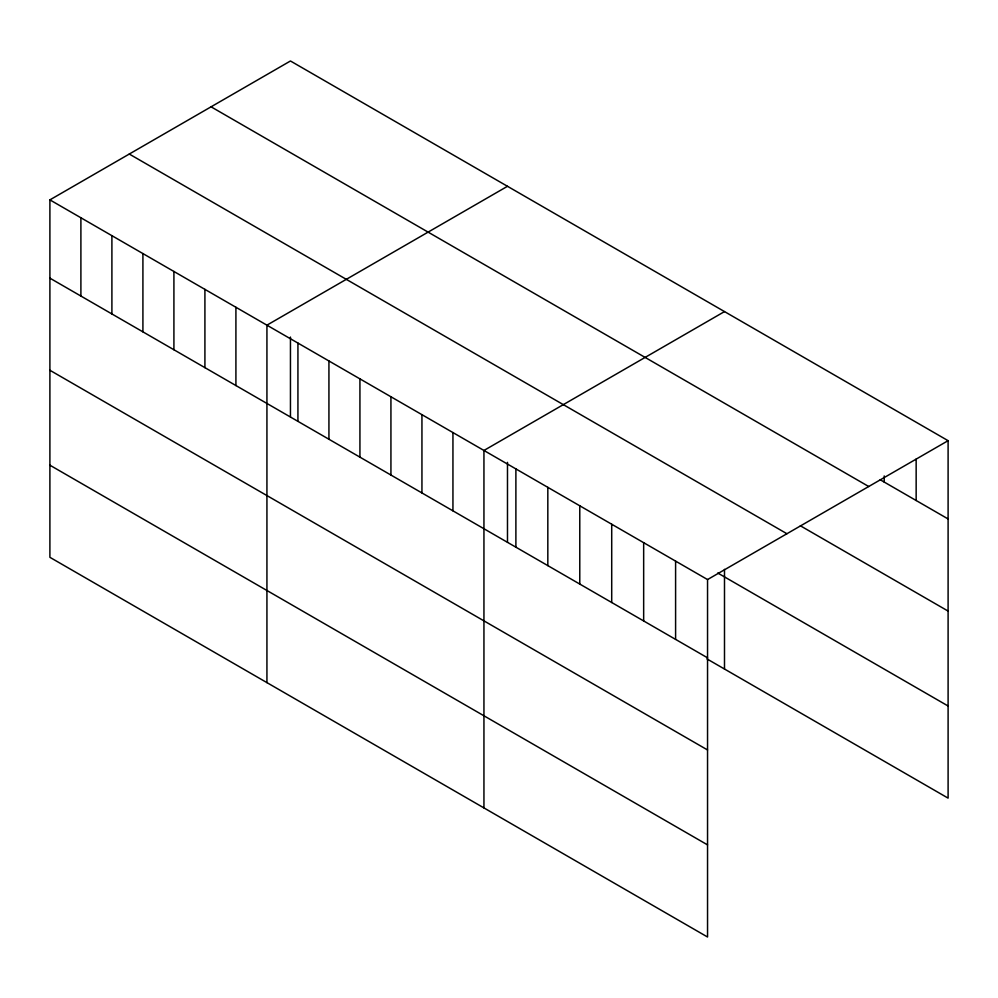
<?xml version="1.0" encoding="UTF-8"?>
<svg xmlns="http://www.w3.org/2000/svg" width="998" height="998" viewBox="0 0 998 998"><rect width="100%" height="100%" fill="white"/><g stroke="black" fill="none" stroke-linecap="round" stroke-linejoin="round"><path stroke-width="1.5" d="M49.9 199.874L707.545 579.564L707.545 937.01L49.9 557.321L49.9 199.874L290.455 60.99L948.1 440.679L948.1 798.126L706.983 658.917M507.483 186.289L266.928 325.173L266.928 682.62M724.498 311.588L483.943 450.472L483.943 807.918M707.545 579.564L948.1 440.679M880.224 479.764L948.1 518.948M211.077 106.823L868.722 486.513M800.371 525.784L948.1 611.075M129.278 154.041L786.923 533.73M717.762 573.014L948.1 705.998M49.9 278.155L707.545 657.832M49.9 370.27L707.545 749.96M49.9 465.193L707.545 844.882M916.152 459.068L916.152 500.509M884.216 475.934L884.216 482.071M724.498 569.371L724.498 669.034M675.596 561.125L675.596 639.394M643.66 542.675L643.66 620.956M611.712 524.237L611.712 602.505M579.776 505.799L579.776 584.067M547.827 487.348L547.827 565.629M515.891 468.91L515.891 547.191M507.483 462.361L507.483 542.201M452.942 432.571L452.942 510.839M421.942 414.669L421.942 492.95M390.929 396.767L390.929 475.048M359.929 378.866L359.929 457.146M328.928 360.977L328.928 439.245M297.928 343.075L297.928 421.343M290.455 337.062L290.455 416.902M235.915 307.272L235.915 385.552M204.914 289.37L204.914 367.651M173.914 271.468L173.914 349.749M142.914 253.579L142.914 331.847M111.901 235.678L111.901 313.946M80.9 217.776L80.9 296.044"/></g></svg>
